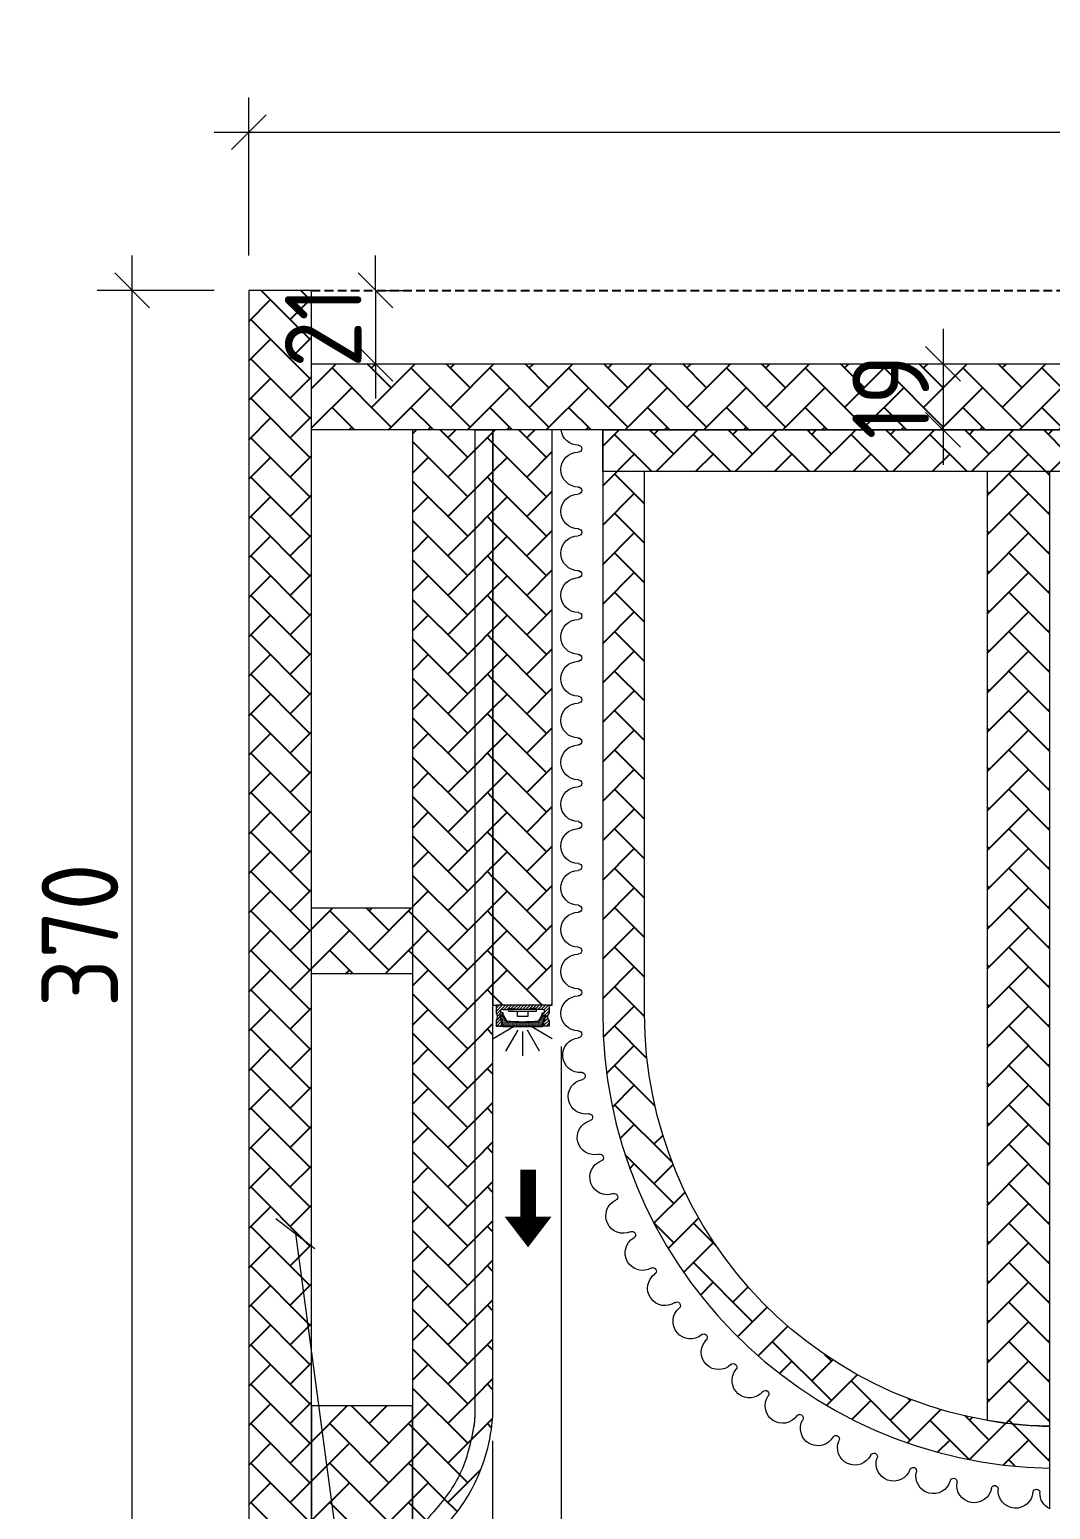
# Model space of a CAD drawing. Header units: millimetres. Extents: x 539949 to 547802, y -525020 to -515511.
# Drawn here: x 541996.4 to 542289.3, y -523318.5 to -522894 of the extents above; entities that cross this region are included whole.
import ezdxf

# ---------------------------------------------------------------- set-up
doc = ezdxf.new("R2010")
doc.units = ezdxf.units.MM
doc.header["$LTSCALE"] = 5
doc.header["$MEASUREMENT"] = 0
doc.set_wipeout_variables(frame=1)
doc.header["$PDMODE"] = 35
doc.linetypes.add('DASHED', pattern=[0.75, 0.5, -0.25])
for name, color, linetype in [('Acrylic - opal', 9, 'Continuous'), ('DIM-10', 1, 'Continuous'), ('EL_LIGHTING', 2, 'Continuous'), ('HATCH', 8, 'Continuous')]:
    doc.layers.add(name, color=color, linetype=linetype)
for name, color, linetype, lineweight in [('aluminium', 6, 'Continuous', 0), ('LED lights', 1, 'Continuous', 0), ('MDF', 41, 'Continuous', 0)]:
    doc.layers.add(name, color=color, linetype=linetype, lineweight=lineweight)
doc.layers.add('LED 4600K', color=41, linetype='Continuous', true_color=0xebd690)
doc.styles.add('ISOCP', font='isocp.shx')
doc.dimstyles.new('DL - 10', dxfattribs={"dimscale": 10, "dimtxt": 2.2, "dimasz": 1, "dimexe": 1, "dimexo": 1, "dimgap": 0.4, "dimtad": 1, "dimdec": 0, "dimdsep": 46, "dimtxsty": 'ISOCP', "dimblk": 'OBLIQUE', "dimcen": 0.5, "dimdle": 1, "dimclrd": 256, "dimclre": 256, "dimclrt": 2, "dimadec": 0, "dimazin": 2, "dimtfac": 1, "dimtdec": 0, "dimtix": 1, "dimtmove": 1, "dimatfit": 3, "dimldrblk": 'OPEN90', "dimfxl": 1, "dimlwd": 9, "dimlwe": 9, "dimarcsym": 0})
pattern_1 = [(45, (14580.82022846141, -6019.838075066451), (0, 11.31370849898476), [24, -8]), (135, (14586.47708271141, -6014.181220816451), (9e-16, 11.31370849898476), [24, -8])]

# ---------------------------------------------------------------- blocks, each defined once
blk = doc.blocks.new('LED profile EN-ALH-01S')
blk.add_wipeout([(7.601337410047567, 5.861977570020827e-14), (-7.601337410047565, 5.861977570020827e-14), (-7.601337410107323, -2.2044709216110725), (-7.3761035501433, -2.5471782449850817), (-7.2802227580299865, -2.77518803315413), (-7.226261406990452, -2.967565523915672), (-7.183838591590356, -3.353493462030686), (-7.1972838294874135, -3.574921022003908), (-7.239021107237691, -3.7973242245095804), (-7.319846420480359, -4.041111407346751), (-7.468687077144336, -4.326066551213049), (-7.598662590115676, -4.503484380300417), (-7.5986625899531655, -5.99999940377802), (7.598662589953168, -5.99999940377802), (7.598662590115679, -4.503484380300417), (7.598662555905542, -4.503484339148752), (7.381187240777176, -4.1739920508760235), (7.227794222419799, -3.7504619240001666), (7.183837376254384, -3.355582630439301), (7.209225777276204, -3.0546962976174523), (7.209225781759761, -3.054696271238562), (7.347155936086802, -2.607350279282798), (7.601337410047567, -2.2044709216826206)]).dxf.layer = 'aluminium'
at = {"layer": 'HATCH', "lineweight": 0}
h = blk.add_hatch(dxfattribs=at)
h.set_pattern_fill('ANSI31', color=256, scale=5, style=0)
h.set_pattern_definition([(45, (-29047.12291296026, -2919.527889410397), (-0.4419417382415922, 0.4419417382415922), [])])
h.paths.add_polyline_path([(7.601337410047563, 5.68e-14), (-7.601337410047563, 5.68e-14), (-7.601337410047563, -2.20447092168115, -0.3620347735553132), (-7.598662589953165, -4.503484380104965), (-7.598662589953165, -5.99999940377802), (-5.683698659453512, -5.99999940377802), (-6.530086448827205, -2.928575041265333), (-5.579756278842979, -2.928575041265333), (-5.579756278842979, -2.227186841901471), (-6.251289286836254, -2.227186841901471), (-6.251289286836254, -1.431954854710511, -0.1475385407479518), (-5.540307432293048, -1.25167775672378), (-3.814099653525773, -1.25167775672378), (-3.814099653525773, -1.005181376210601), (-3.333214294325444, -1.005181376210601), (-3.333214294325444, -1.251677756723836), (-2.735750799096422, -1.251677756723836), (-2.735750799096422, -1.005181376210601), (-2.254865439896093, -1.005181376210601), (-2.254865439896093, -1.251677756723836), (2.254865439899731, -1.251677756723836), (2.254865439899731, -1.005181376210601), (2.735750799096422, -1.005181376210601), (2.735750799096422, -1.251677756723836), (3.333214294325444, -1.251677756723836), (3.333214294325444, -1.005181376210601), (3.814099653525773, -1.005181376210601), (3.814099653525773, -1.251677756723836), (4.000000000003638, -1.251677756723836), (5.58079487460418, -1.25167775672378, -0.1475385407479502), (6.291776729147387, -1.431954854710511), (6.291776729147387, -2.227186841901471), (5.620243721154111, -2.227186841901471), (5.620243721154111, -2.928575041265333), (6.570573891138338, -2.928575041265333), (5.724186101764644, -5.99999940377802), (7.598662589953165, -5.99999940377802), (7.598662589953165, -4.503484380104965, -0.3620347735553138), (7.601337410047563, -2.20447092168115)])
h = blk.add_hatch(dxfattribs=at)
h.set_pattern_fill('DOTS', color=256, scale=5, style=0)
h.set_pattern_definition([(0, (-29047.12291296026, -2919.527889410397), (0.15625, 0.3125), [0, -0.3125])])
edge = h.paths.add_edge_path()
edge.add_line((-6.530086448827205, -2.928575041265503), (-5.683698659453512, -5.99999940377802))
edge.add_line((-5.683698659453512, -5.99999940377802), (5.724186101764644, -5.99999940377802))
edge.add_line((5.724186101764644, -5.99999940377802), (6.570573891138338, -2.928575041265503))
edge.add_line((6.570573891138338, -2.928575041265503), (5.620243721154111, -2.928575041265503))
edge.add_line((5.620243721154111, -2.928575041265503), (4.567765004121611, -4.757869329645928))
edge.add_arc((0.0202437198540979, 53.54314441312376), 58.47809977474888, 265.53992579296465, 274.46008170154875, ccw=False)
edge.add_line((-4.527269938411337, -4.75786992447911), (-5.579756278842979, -2.928575041265503))
edge.add_line((-5.579756278842979, -2.928575041265503), (-6.530086448827205, -2.928575041265503))
at = {"layer": 'Acrylic - opal', "color": 8}
blk.add_lwpolyline([(-6.530086448827205, -2.928575041265503), (-5.683698659453512, -5.99999940377802), (5.724186101764644, -5.99999940377802), (6.570573891138338, -2.928575041265503), (5.620243721154111, -2.928575041265503), (4.567765004121611, -4.757869329645928, -0.0389411883915571), (-4.527269938411337, -4.75786992447911), (-5.579756278842979, -2.928575041265503)], format="xyb", close=True, dxfattribs=at)
at = {"layer": 'aluminium'}
for p, q in [((7.601337410047563, 5.68e-14), (-7.601337410047563, 5.68e-14)), ((-7.601337410047563, 5.68e-14), (-7.601337410047563, -2.20447092168115)), ((7.601337410047563, 5.68e-14), (7.601337410047563, -2.20447092168115)), ((-6.251289286836254, -2.227186841901471), (-6.251289286836254, -1.431954854712558)), ((-5.579756278842979, -2.227186841901471), (-6.251289286836254, -2.227186841901471)), ((-5.579756278842979, -2.928575041265333), (-5.579756278842979, -2.227186841901471)), ((-5.54030743228941, -1.25167775672378), (-3.814099653525773, -1.25167775672378)), ((-3.814099653525773, -1.25167775672378), (-3.814099653525773, -1.005181376210601)), ((-3.814099653525773, -1.005181376210601), (-3.333214294325444, -1.005181376210601)), ((-3.333214294325444, -1.005181376210601), (-3.333214294325444, -1.25167775672378)), ((-3.333214294325444, -1.25167775672378), (-2.735750799096422, -1.25167775672378)), ((-2.735750799096422, -1.25167775672378), (-2.735750799096422, -1.005181376210601)), ((-2.735750799096422, -1.005181376210601), (-2.254865439896093, -1.005181376210601)), ((-2.254865439896093, -1.005181376210601), (-2.254865439896093, -1.25167775672378)), ((2.254865439899731, -1.25167775672378), (-2.254865439896093, -1.25167775672378)), ((2.735750799096422, -1.005181376210601), (2.254865439899731, -1.005181376210601)), ((2.254865439899731, -1.005181376210601), (2.254865439899731, -1.25167775672378)), ((2.735750799096422, -1.25167775672378), (2.735750799096422, -1.005181376210601)), ((3.333214294325444, -1.25167775672378), (2.735750799096422, -1.25167775672378)), ((3.814099653525773, -1.005181376210601), (3.333214294325444, -1.005181376210601)), ((3.333214294325444, -1.005181376210601), (3.333214294325444, -1.25167775672378)), ((3.814099653525773, -1.25167775672378), (3.814099653525773, -1.005181376210601)), ((5.58079487460418, -1.25167775672378), (3.814099653525773, -1.25167775672378)), ((5.620243721154111, -2.928575041265333), (5.620243721154111, -2.227186841901471)), ((5.620243721154111, -2.227186841901471), (6.291776729147387, -2.227186841901471)), ((6.291776729147387, -2.227186841901471), (6.291776729147387, -1.431954854712558)), ((-7.598662589953165, -4.503484380105988), (-7.598662589953165, -5.99999940377802)), ((-7.598662589953165, -5.99999940377802), (-5.683698659453512, -5.99999940377802)), ((7.598662589953165, -5.99999940377802), (5.724186101764644, -5.99999940377802)), ((7.598662589953165, -4.503484380105988), (7.598662589953165, -5.99999940377802))]:
    blk.add_line(p, q, dxfattribs=at)
for centre, radius, start, end in [((-8.979483271934441, -3.355582630439301), 1.795645895680061, 320.2626265201329, 39.87069660309438), ((-5.596973229621653, -2.520331199968268), 1.269918332666748, 87.4425210421038, 121.0136738682336), ((5.637460671932786, -2.520331199968268), 1.269918332666748, 58.98632613176637, 92.5574789578962), ((8.979483271934441, -3.355582630439301), 1.795645895680061, 140.1293033969056, 219.7373734798671)]:
    blk.add_arc(centre, radius, start, end, dxfattribs=at)
at = {"layer": 'LED lights', "color": 1, "linetype": 'Continuous', "lineweight": 9, "true_color": 0xff0004}
for p, q in [((4.000000000003638, -1.251677756723836), (-3.999999999996362, -1.251677756723836)), ((-3.999999999996362, -1.251677756723836), (-3.999999999996362, -1.751677756665629)), ((-3.999999999996362, -1.751677756665629), (-1.499999999996362, -1.751677756665629)), ((-1.499999999996362, -3.251677756723836), (-1.499999999996362, -1.751677756665629)), ((-1.499999999996362, -1.751677756665629), (1.500000000032742, -1.751677756665629)), ((1.500000000032742, -3.251677756723836), (-1.499999999996362, -3.251677756723836)), ((1.500000000032742, -1.751677756665629), (1.500000000032742, -3.251677756723836)), ((1.500000000032742, -1.751677756665629), (4.000000000003638, -1.751677756665629)), ((4.000000000003638, -1.751677756665629), (4.000000000003638, -1.251677756723836))]:
    blk.add_line(p, q, dxfattribs=at)
at = {"layer": 'LED lights', "color": 1, "lineweight": 5, "true_color": 0xff0004}
for p, q in [((-2.431757037174975, -6.15565333672788), (-8.475371422824537, -9.644935729217138)), ((-1.403975580000406, -7.18343479390245), (-4.893257972431456, -13.22704917955201)), ((3.638e-12, -7.559628916790132), (3.638e-12, -14.53819370159403)), ((4.893257972467836, -13.22704917955201), (1.403975580036786, -7.18343479390245)), ((8.475371422860917, -9.644935729217138), (2.431757037211355, -6.15565333672788))]:
    blk.add_line(p, q, dxfattribs=at)
blk = doc.blocks.new('FLECHE')
at = {"layer": 'EL_LIGHTING', "const_width": 5}
blk.add_lwpolyline([(0, 0), (0, -15)], dxfattribs=at)
at = {"layer": 'EL_LIGHTING'}
blk.add_lwpolyline([(0, -15, 15, 0, 0), (0, -24.79541368456557, 0, 0, 0)], format="xyseb", dxfattribs=at)
blk = doc.blocks.new('*U92')
at = {"layer": 'EL_LIGHTING', "xscale": 0.9, "yscale": 0.9, "zscale": 0.9, "rotation": 90}
blk.add_blockref('FLECHE', (-11.15793615805451, 0), dxfattribs=at)
blk = doc.blocks.new('*U93')
at = {"layer": 'LED 4600K', "color": 0, "linetype": 'ByBlock', "lineweight": -2}
blk.add_blockref('*U92', (0, 0), dxfattribs=at)
blk = doc.blocks.new('_OBLIQUE')
at = {"color": 0, "linetype": 'ByBlock', "lineweight": -2}
blk.add_line((-0.5, -0.5), (0.5, 0.5), dxfattribs=at)
blk = doc.blocks.new('*D128')
at = {"layer": 'Defpoints', "color": 0, "transparency": 16777216}
for p in [(542694.2862968781, -522923.4193417635), (542059.2863716349, -522968.7958451393), (542694.2862968781, -522968.7958451393)]:
    blk.add_point(p, dxfattribs=at)
at = {"layer": 'DIM-10', "lineweight": 9, "transparency": 16777216}
for p, q in [((542059.2863716349, -522958.7958451393), (542059.2863716349, -522913.4193417635)), ((542694.2862968781, -522958.7958451393), (542694.2862968781, -522913.4193417635)), ((542049.2863716349, -522923.4193417635), (542704.2862968781, -522923.4193417635))]:
    blk.add_line(p, q, dxfattribs=at)
at = {"layer": 'DIM-10', "lineweight": 9, "transparency": 16777216, "xscale": 10, "yscale": 10, "zscale": 10, "rotation": 180}
blk.add_blockref('_OBLIQUE', (542059.2863716349, -522923.4193417635), dxfattribs=at)
at = {"layer": 'DIM-10', "lineweight": 9, "transparency": 16777216, "xscale": 10, "yscale": 10, "zscale": 10}
blk.add_blockref('_OBLIQUE', (542694.2862968781, -522923.4193417635), dxfattribs=at)
at = {"layer": 'DIM-10', "color": 2, "transparency": 16777216, "insert": (542376.7863342565, -522908.4193417635), "char_height": 22, "attachment_point": 5, "style": 'ISOCP'}
blk.add_mtext('635', dxfattribs=at)
blk = doc.blocks.new('_Open90')
at = {"color": 0, "linetype": 'ByBlock', "lineweight": -2}
for p, q in [((-0.5, 0.5), (0, 0)), ((0, 0), (-1, 0)), ((0, 0), (-0.5, -0.5))]:
    blk.add_line(p, q, dxfattribs=at)
blk = doc.blocks.new('*D130')
at = {"layer": 'Defpoints', "color": 0, "transparency": 16777216}
for p in [(542025.7989114647, -522968.7958451395), (542059.2863716352, -522968.7958451395), (542059.2863716352, -523338.7958451395)]:
    blk.add_point(p, dxfattribs=at)
at = {"layer": 'DIM-10', "lineweight": 9, "transparency": 16777216}
for p, q in [((542025.7989114647, -523348.7958451395), (542025.7989114647, -522958.7958451395)), ((542049.2863716352, -522968.7958451395), (542015.7989114647, -522968.7958451395)), ((542049.2863716352, -523338.7958451395), (542015.7989114647, -523338.7958451395))]:
    blk.add_line(p, q, dxfattribs=at)
at = {"layer": 'DIM-10', "lineweight": 9, "transparency": 16777216, "xscale": 10, "yscale": 10, "zscale": 10}
for p, rotation in [((542025.7989114647, -522968.7958451395), 90), ((542025.7989114647, -523338.7958451395), 270)]:
    blk.add_blockref('_OBLIQUE', p, dxfattribs=dict(at, rotation=rotation))
at = {"layer": 'DIM-10', "color": 2, "transparency": 16777216, "insert": (542010.7989114645, -523153.7958451396), "char_height": 22, "attachment_point": 5, "rotation": 90, "style": 'ISOCP'}
blk.add_mtext('370', dxfattribs=at)
blk = doc.blocks.new('*D131')
at = {"layer": 'Defpoints', "color": 0, "transparency": 16777216}
for p in [(542129.2458001056, -523288.8399446278), (542059.2863716349, -523338.7958451392), (542129.2458001056, -523485.6633463884)]:
    blk.add_point(p, dxfattribs=at)
at = {"layer": 'DIM-10', "lineweight": 9, "transparency": 16777216}
for p, q in [((542129.2458001056, -523298.8399446278), (542129.2458001056, -523495.6633463884)), ((542059.2863716349, -523348.7958451392), (542059.2863716349, -523495.6633463884)), ((542049.2863716349, -523485.6633463884), (542139.2458001056, -523485.6633463884))]:
    blk.add_line(p, q, dxfattribs=at)
at = {"layer": 'DIM-10', "lineweight": 9, "transparency": 16777216, "xscale": 10, "yscale": 10, "zscale": 10, "rotation": 180}
blk.add_blockref('_OBLIQUE', (542059.2863716349, -523485.6633463884), dxfattribs=at)
at = {"layer": 'DIM-10', "lineweight": 9, "transparency": 16777216, "xscale": 10, "yscale": 10, "zscale": 10}
blk.add_blockref('_OBLIQUE', (542129.2458001056, -523485.6633463884), dxfattribs=at)
at = {"layer": 'DIM-10', "color": 2, "transparency": 16777216, "insert": (542094.2660858703, -523470.6633463884), "char_height": 22, "attachment_point": 5, "style": 'ISOCP'}
blk.add_mtext('70', dxfattribs=at)
blk = doc.blocks.new('*D95')
at = {"layer": 'Defpoints', "color": 0, "transparency": 16777216}
for p in [(542148.8606434761, -523175.7488529904), (542129.2458001056, -523288.8399446278), (542129.2458001056, -523485.6633463884)]:
    blk.add_point(p, dxfattribs=at)
at = {"layer": 'DIM-10', "lineweight": 9, "transparency": 16777216}
for p, q in [((542148.8606434761, -523185.7488529904), (542148.8606434761, -523495.6633463884)), ((542129.2458001056, -523298.8399446278), (542129.2458001056, -523495.6633463884)), ((542158.8606434761, -523485.6633463884), (542119.2458001056, -523485.6633463884))]:
    blk.add_line(p, q, dxfattribs=at)
at = {"layer": 'DIM-10', "lineweight": 9, "transparency": 16777216, "xscale": 10, "yscale": 10, "zscale": 10, "rotation": 180}
blk.add_blockref('_OBLIQUE', (542129.2458001056, -523485.6633463884), dxfattribs=at)
at = {"layer": 'DIM-10', "lineweight": 9, "transparency": 16777216, "xscale": 10, "yscale": 10, "zscale": 10}
blk.add_blockref('_OBLIQUE', (542148.8606434761, -523485.6633463884), dxfattribs=at)
at = {"layer": 'DIM-10', "color": 2, "transparency": 16777216, "insert": (542139.2458001056, -523470.6611810341), "char_height": 22, "attachment_point": 5, "style": 'ISOCP'}
blk.add_mtext('20', dxfattribs=at)
blk = doc.blocks.new('*D96')
at = {"layer": 'Defpoints', "color": 0, "transparency": 16777216}
for p in [(542148.8606434761, -523175.7488529904), (542604.7213686008, -523176.1981635743), (542604.7213686008, -523485.6633463884)]:
    blk.add_point(p, dxfattribs=at)
at = {"layer": 'DIM-10', "lineweight": 9, "transparency": 16777216}
for p, q in [((542148.8606434761, -523185.7488529904), (542148.8606434761, -523495.6633463884)), ((542604.7213686008, -523186.1981635743), (542604.7213686008, -523495.6633463884)), ((542138.8606434761, -523485.6633463884), (542614.7213686008, -523485.6633463884))]:
    blk.add_line(p, q, dxfattribs=at)
at = {"layer": 'DIM-10', "lineweight": 9, "transparency": 16777216, "xscale": 10, "yscale": 10, "zscale": 10, "rotation": 180}
blk.add_blockref('_OBLIQUE', (542148.8606434761, -523485.6633463884), dxfattribs=at)
at = {"layer": 'DIM-10', "lineweight": 9, "transparency": 16777216, "xscale": 10, "yscale": 10, "zscale": 10}
blk.add_blockref('_OBLIQUE', (542604.7213686008, -523485.6633463884), dxfattribs=at)
at = {"layer": 'DIM-10', "color": 2, "transparency": 16777216, "insert": (542376.7910060384, -523470.6633463884), "char_height": 22, "attachment_point": 5, "style": 'ISOCP'}
blk.add_mtext('456', dxfattribs=at)
blk = doc.blocks.new('*D129')
at = {"layer": 'Defpoints', "color": 0, "transparency": 16777216}
for p in [(542072.6246687779, -523239.329654039), (542085.9543153662, -523338.3494005895)]:
    blk.add_point(p, dxfattribs=at)
at = {"layer": 'DIM-10', "lineweight": 9, "transparency": 16777216}
for p in [(542072.6246687779, -523239.329654039), (542097.0298767579, -523420.6245963078)]:
    blk.add_line(p, (542085.9543153662, -523338.3494005895), dxfattribs=at)
blk.add_arc((542079.2894920721, -523288.8395273143), 49.95645525126019, 266.1976970635002, 295.8013289228209, dxfattribs=at)
at = {"layer": 'DIM-10', "lineweight": 9, "transparency": 16777216, "xscale": 10, "yscale": 10, "zscale": 10}
for p, rotation in [((542072.6246687779, -523239.329654039), 277.6668413862636), ((542085.9543153662, -523338.3494005895), 97.66684138626364)]:
    blk.add_blockref('_OBLIQUE', p, dxfattribs=dict(at, rotation=rotation))
at = {"layer": 'DIM-10', "color": 2, "transparency": 16777216, "insert": (542107.6921312326, -523387.396414386), "char_height": 22, "attachment_point": 5, "rotation": 277.6668413862636, "style": 'ISOCP'}
blk.add_mtext('∅100', dxfattribs=at)
blk = doc.blocks.new('*D98')
at = {"layer": 'Defpoints', "color": 0, "transparency": 16777216}
for p in [(542148.8606434761, -523175.7488529904), (542289.1553436208, -523318.6753350197), (542148.8606434761, -523447.5039729886)]:
    blk.add_point(p, dxfattribs=at)
at = {"layer": 'DIM-10', "lineweight": 9, "transparency": 16777216}
for p, q in [((542148.8606434761, -523185.7488529904), (542148.8606434761, -523457.5039729886)), ((542289.1553436208, -523328.6753350197), (542289.1553436208, -523457.5039729886)), ((542299.1553436208, -523447.5039729886), (542138.8606434761, -523447.5039729886))]:
    blk.add_line(p, q, dxfattribs=at)
at = {"layer": 'DIM-10', "lineweight": 9, "transparency": 16777216, "xscale": 10, "yscale": 10, "zscale": 10, "rotation": 180}
blk.add_blockref('_OBLIQUE', (542148.8606434761, -523447.5039729886), dxfattribs=at)
at = {"layer": 'DIM-10', "lineweight": 9, "transparency": 16777216, "xscale": 10, "yscale": 10, "zscale": 10}
blk.add_blockref('_OBLIQUE', (542289.1553436208, -523447.5039729886), dxfattribs=at)
at = {"layer": 'DIM-10', "color": 2, "transparency": 16777216, "insert": (542219.0079935484, -523432.5039729886), "char_height": 22, "attachment_point": 5, "style": 'ISOCP'}
blk.add_mtext('140', dxfattribs=at)
blk = doc.blocks.new('*D138')
at = {"layer": 'Defpoints', "color": 0, "transparency": 16777216}
for p in [(542088.5844502335, -522968.7958451395), (542088.5844502335, -522989.8577608212), (542095.6320767447, -522989.8577608212)]:
    blk.add_point(p, dxfattribs=at)
at = {"layer": 'DIM-10', "lineweight": 9, "transparency": 16777216}
for p, q in [((542095.6320767447, -522968.7958451395), (542095.6320767447, -522958.7958451395)), ((542095.6320767447, -522968.7958451395), (542095.6320767447, -522989.8577608212)), ((542098.5844502335, -522968.7958451395), (542105.6320767447, -522968.7958451395)), ((542095.6320767447, -522989.8577608212), (542095.6320767447, -522999.8577608212)), ((542098.5844502335, -522989.8577608212), (542105.6320767447, -522989.8577608212))]:
    blk.add_line(p, q, dxfattribs=at)
at = {"layer": 'DIM-10', "lineweight": 9, "transparency": 16777216, "xscale": 10, "yscale": 10, "zscale": 10}
for p, rotation in [((542095.6320767447, -522968.7958451395), 270), ((542095.6320767447, -522989.8577608212), 90)]:
    blk.add_blockref('_OBLIQUE', p, dxfattribs=dict(at, rotation=rotation))
at = {"layer": 'DIM-10', "color": 2, "transparency": 16777216, "insert": (542080.6299113901, -522979.3268029804), "char_height": 22, "attachment_point": 5, "rotation": 90, "style": 'ISOCP'}
blk.add_mtext('21', dxfattribs=at)
blk = doc.blocks.new('*D147')
at = {"layer": 'Defpoints', "color": 0, "transparency": 16777216}
for p in [(542245.0326717867, -522989.8577608213), (542245.0326717867, -523008.8029010576), (542258.4947903738, -523008.8029010576)]:
    blk.add_point(p, dxfattribs=at)
at = {"layer": 'DIM-10', "lineweight": 9, "transparency": 16777216}
for p, q in [((542258.4947903738, -522979.8577608213), (542258.4947903738, -523018.8029010576)), ((542255.0326717867, -522989.8577608213), (542268.4947903738, -522989.8577608213)), ((542255.0326717867, -523008.8029010576), (542268.4947903738, -523008.8029010576))]:
    blk.add_line(p, q, dxfattribs=at)
at = {"layer": 'DIM-10', "lineweight": 9, "transparency": 16777216, "xscale": 10, "yscale": 10, "zscale": 10}
for p, rotation in [((542258.4947903738, -522989.8577608213), 90), ((542258.4947903738, -523008.8029010576), 270)]:
    blk.add_blockref('_OBLIQUE', p, dxfattribs=dict(at, rotation=rotation))
at = {"layer": 'DIM-10', "color": 2, "transparency": 16777216, "insert": (542243.4947903727, -522999.3303309394), "char_height": 22, "attachment_point": 5, "rotation": 90, "style": 'ISOCP'}
blk.add_mtext('19', dxfattribs=at)
blk = doc.blocks.new('A$C3e9ea4c4')
at = {"layer": 'MDF'}
for p, q in [((128.3249224240566, 309.5067332097678), (140.278954432794, 309.5067332097678)), ((0, 0), (0, 11.64314068603562))]:
    blk.add_line(p, q, dxfattribs=at)
blk.add_lwpolyline([(128.3249224240566, 309.5067332097678), (128.324922424159, 142.6820913089323, -0.4107428669992408), (0, 11.64314068609383)], format="xyb", dxfattribs=at)
for centre, radius, start, end in [((135.3129736228148, 310.0889999827486), 5, 270.0000000133402, 353.3125405839946), ((135.3412560072029, 304.0890666409978), 1, 90.27007787238209, 269.729922127618), ((135.3129736228148, 298.0891332992469), 5, 270.0000000133402, 89.72992211427785), ((135.3412560072029, 292.089199957496), 1, 90.27007787238209, 269.729922127618), ((135.3129736228148, 286.0892666157451), 5, 270.0000000133402, 89.72992211427785), ((135.3412560072029, 280.0893332739943), 1, 90.27007787238209, 269.729922127618), ((135.3129736228148, 274.0893999322434), 5, 270.0000000133402, 89.72992211427785), ((135.3412560072029, 268.0894665904925), 1, 90.27007787238209, 269.729922127618), ((135.3129736228148, 262.0895332487416), 5, 270.0000000133402, 89.72992211427785), ((135.3412560072029, 256.0895999069908), 1, 90.27007787238209, 269.729922127618), ((135.3129736228148, 250.0896665652399), 5, 270.0000000133402, 89.72992211427785), ((135.3412560072029, 244.089733223489), 1, 90.27007787238209, 269.729922127618), ((135.3129736228148, 238.0897998817381), 5, 270.0000000133402, 89.72992211427785), ((135.3412560072029, 232.0898665399873), 1, 90.27007787238209, 269.729922127618), ((135.3129736228148, 226.0899331982364), 5, 270.0000000133402, 89.72992211427785), ((135.3412560072029, 220.0899998564855), 1, 90.27007787238209, 269.729922127618), ((135.3129736228148, 214.0900665147346), 5, 270.0000000133402, 89.72992211427785), ((135.3412560072029, 208.0901331729838), 1, 90.27007787238209, 269.729922127618), ((135.3129736228148, 202.0901998312329), 5, 270.0000000133402, 89.72992211427785), ((135.3412560072029, 196.090266489482), 1, 90.27007787238209, 269.729922127618), ((135.3129736228148, 190.0903331477311), 5, 270.0000000133402, 89.72992211427785), ((135.3412560072029, 184.0903998059803), 1, 90.27007787238209, 269.729922127618), ((135.3129736228148, 178.0904664642294), 5, 270.0000000133402, 89.72992211427785), ((135.3412560072029, 172.0905331224785), 1, 90.27007787238209, 269.729922127618), ((135.3129736228148, 166.0905997807276), 5, 270.0000000133402, 89.72992211427785), ((135.3412560072029, 160.0906664389768), 1, 90.27007787238209, 269.729922127618), ((135.3129736228148, 154.0907330972259), 5, 270.0000000133402, 89.72992211427785), ((135.3412560072029, 148.090799755475), 1, 90.27007787238209, 269.729922127618), ((135.3129736228148, 142.0908664137241), 5, 270.0000000133402, 89.72992211427785), ((135.3412560072029, 136.0909330719733), 1, 90.27007787238209, 269.729922127618), ((134.7898768008454, 130.109979442961), 5, 265.000000010094, 84.72992212105736), ((133.2245674174046, 118.2202742563677), 5, 260.0000000148117, 79.72992211993596), ((134.2942976197228, 124.1241439444129), 0.9999999999999998, 80.270077875439, 259.7299221336571), ((130.628958422225, 106.5122386894072), 5, 255.0000000174988, 74.72992211427476), ((132.2105426378548, 112.3065821993514), 0.9999999999999998, 80.270077875439, 259.7299221336571), ((127.0228039668873, 95.0749779624748), 5, 250.0000000164746, 69.72992213100048), ((129.1014787763124, 100.7033979038824), 1, 70.27007787989655, 249.7299221310004), ((124.9972826533485, 89.427211731032), 1, 70.27007787989655, 249.7299221310004), ((122.433549064328, 83.99553653568728), 5, 245.0000000122923, 64.72992212113797), ((116.8961207155371, 73.35823564819293), 5, 240.0000000148256, 59.72992212261182), ((119.9205806497484, 78.54018915101187), 1, 60.27007786594896, 239.7299221226118), ((113.9206473079976, 68.14799976110226), 1, 60.27007786594896, 239.7299221226118), ((110.4526620936813, 63.24403158266796), 5, 235.0000000140765, 54.72992212209017), ((103.1522118095309, 53.7298995393212), 5, 230.0000000155846, 49.72992212546689), ((107.0305601839209, 58.30793556844583), 1, 50.27007788304229, 229.7299221254669), ((95.05033069790807, 44.88824780745199), 5, 225.0000000165077, 44.72992211304084), ((99.31719456193969, 49.11550437746337), 1, 50.27007788304229, 229.7299221254669), ((86.20867896627169, 36.78636669594562), 4.999999999999999, 220.0000000104629, 39.72992213104735), ((90.8230741280131, 40.62138394353678), 0.9999999999999998, 40.2700778698327, 219.7299221310474), ((76.69454692280851, 29.4859164119116), 5, 215.0000000146114, 34.72992212807208), ((81.63064293703064, 32.90801832155557), 0.9999999999999998, 40.2700778698327, 219.7299221310474), ((66.58034285728354, 23.04245778993936), 4.999999999999999, 210.0000000166179, 29.72992211626291), ((71.79057874449063, 26.0179311974789), 1, 30.27007787450782, 209.729922131155), ((55.94304196978919, 17.50502944114851), 4.999999999999999, 205.0000000161167, 24.72992211971414), ((61.39838935458101, 20.01799785572803), 1, 30.27007787450782, 209.729922131155), ((44.86360054288525, 12.91577453858918), 4.999999999999999, 200.0000000162934, 19.72992211696418), ((50.51136677444447, 14.94129585212795), 1, 20.27007787838508, 199.7299221295212), ((27.63199630612507, 7.728035867621657), 0.9999999999999998, 10.27007787618781, 189.729922124561), ((33.42633981595282, 9.309620083251502), 5, 195.0000000164416, 14.72992212037847), ((39.23518060159404, 10.83709972916404), 1, 20.27007787838508, 199.7299221295212), ((-1.887888454832137, 4.350248354428913), 4.742234026600902, 293.4595209432931, 3.043537963269306), ((3.851171315182, 4.593779957329389), 1.003548734861233, 6.812655809050626, 179.5286179579505), ((9.833598018623888, 5.154644990747329), 5.005500930235281, 185.0627842244553, 3.672646053161126), ((15.81443456106354, 5.644280886102933), 0.9999999999540251, 10.27007785321647, 189.7299221454108), ((21.71830424910877, 6.714011088071857), 5, 190.0000000120425, 9.729922117986852)]:
    blk.add_arc(centre, radius, start, end, dxfattribs=at)

msp = doc.modelspace()

# ---------------------------------------------------------------- hatches: boundary and pattern name
at = {"layer": 'HATCH'}
h = msp.add_hatch(dxfattribs=at)
h.set_pattern_fill('AR-HBONE', color=256, scale=2)
h.set_pattern_definition(pattern_1)
h.paths.add_polyline_path([(542077.2863716349, -522968.7958451393), (542059.2863716349, -522968.7958451393), (542059.2863716349, -523333.7958451392), (542077.2863716349, -523333.7958451392)])
h = msp.add_hatch(dxfattribs=at)
h.set_pattern_fill('AR-HBONE', color=256, scale=2)
h.set_pattern_definition([(45, (14015.82022846141, -5999.846894964168), (0, 11.31370849898476), [24, -8]), (135, (14021.47708271141, -5994.190040714168), (9e-16, 11.31370849898476), [24, -8])])
h.paths.add_polyline_path([(542077.2863716349, -522989.8577608211), (542676.2862968781, -522989.8577608211), (542676.2862968781, -523008.8029010574), (542077.2863716349, -523008.8029010574)])
h = msp.add_hatch(dxfattribs=at)
h.set_pattern_fill('AR-HBONE', color=256, scale=2)
h.set_pattern_definition(pattern_1)
edge = h.paths.add_edge_path()
edge.add_line((542059.2863716349, -523333.7958451392), (542077.2863716349, -523333.7958451392))
edge.add_arc((542077.2863716349, -523248.9827693608), 84.81307577841407, 270, 274.9719970082222)
edge.add_arc((542081.5604944989, -523298.1127647555), 35.49751460615872, 274.9719970082216, 292.5465806984311)
edge.add_arc((542070.673921562, -523271.8905702832), 63.88978385774003, 292.5465806985453, 301.3450127749816)
edge.add_arc((542086.1048702452, -523297.2251640589), 34.2257345885319, 301.3450127749338, 316.8590887979115)
edge.add_arc((542058.833410333, -523271.6684338953), 71.6005788342934, 316.8590887979372, 323.1196495755985)
edge.add_arc((542086.4104591628, -523292.3590825778), 37.12454998737412, 323.1196495755761, 344.280775792898)
edge.add_arc((542031.4087415352, -523276.8788825435), 94.26320183606167, 344.2807757927956, 347.6676192746615)
edge.add_arc((542091.047200902, -523289.9174809096), 33.21608165001354, 347.6676192746478, 361.859017952255)
edge.add_line((542124.2458001056, -523288.8399415369), (542124.2458001056, -523008.8029010574))
edge.add_line((542124.2458001056, -523008.8029010574), (542129.2458001056, -523008.8029010574))
edge.add_line((542129.2458001056, -523008.8029010574), (542129.2458001056, -523288.8399446277))
edge.add_arc((542079.290388833, -523288.8399446277), 49.95541127260964, -12.49498180834928, 1.1368683772161603e-13, ccw=False)
edge.add_arc((542079.2893117116, -523288.8397059346), 49.95651452468786, 335.11035186210677, 347.50501819164555, ccw=False)
edge.add_arc((542079.2902593348, -523288.8401455986), 49.95546987432041, 321.13703838910936, 335.11035186211564, ccw=False)
edge.add_arc((542079.2894920721, -523288.8395273141), 49.95645525137738, 307.27047324554053, 321.1370383891034, ccw=False)
edge.add_arc((542079.2900885165, -523288.8403110972), 49.95547033412608, 293.2840657656825, 307.2704732455933, ccw=False)
edge.add_arc((542079.2896330941, -523288.839252808), 49.95662245631573, 282.89853761025756, 293.2840657657355, ccw=False)
edge.add_arc((542079.2899105005, -523288.84046417), 49.95537973663853, 271.07659983977396, 282.8985376102363, ccw=False)
edge.add_line((542080.2285274373, -523338.7870252416), (542059.2863716349, -523338.7958451392))
edge.add_line((542059.2863716349, -523338.7958451392), (542059.2863716349, -523333.7958451392))
h = msp.add_hatch(dxfattribs=at)
h.set_pattern_fill('AR-HBONE', color=256, scale=2)
h.set_pattern_definition(pattern_1)
edge = h.paths.add_edge_path()
edge.add_line((542124.2458001056, -523008.8029010574), (542106.2458001056, -523008.8029010574))
edge.add_line((542106.2458001056, -523008.8029010574), (542106.2458001056, -523324.8972411852))
edge.add_arc((542086.1048702453, -523297.225164059), 34.22573458836673, 306.0487413112386, 316.8590887979187)
edge.add_arc((542058.833410333, -523271.6684338953), 71.60057883428985, 316.8590887979371, 323.1196495755986)
edge.add_arc((542086.4104591627, -523292.3590825776), 37.12454998746308, 323.119649575467, 344.2807757925737)
edge.add_arc((542031.4087415352, -523276.8788825441), 94.26320183591365, 344.2807757930487, 347.6676192749887)
edge.add_arc((542091.0472009019, -523289.9174809096), 33.2160816501984, 347.6676192746837, 358.1409820477596)
edge.add_line((542124.2458001056, -523290.9950202823), (542124.2458001056, -523008.8029010574))
h = msp.add_hatch(dxfattribs=at)
h.set_pattern_fill('AR-HBONE', color=256, scale=2)
h.set_pattern_definition(pattern_1)
h.paths.add_polyline_path([(542146.3577407533, -523008.8029010574), (542129.3067617447, -523008.8029010574), (542129.3067617447, -523173.8478825356), (542146.3577407533, -523173.8478825356)])
h = msp.add_hatch(dxfattribs=at)
h.set_pattern_fill('AR-HBONE', color=256, scale=2)
h.set_pattern_definition([(45, (0, 0), (0, 11.31370849898476), [24, -8]), (135, (5.65685425, 5.65685425), (9e-16, 11.31370849898476), [24, -8])])
edge = h.paths.add_edge_path()
edge.add_line((542580.7213823727, -523176.2107209496), (542580.7273568886, -523020.8029010574))
edge.add_line((542580.7273568886, -523020.8029010574), (542592.7333312891, -523020.8029010574))
edge.add_line((542592.7333312891, -523020.8029010574), (542592.7333312893, -523175.6187230605))
edge.add_arc((542462.2694093817, -523176.2099479554), 130.4652615311304, -89.06058415451548, 0.25964618293818376, ccw=False)
edge.add_line((542464.4084088651, -523306.6576736834), (542464.4084088651, -523294.6557810215))
edge.add_arc((542462.251458339, -523176.2054940135), 118.4699241489108, 271.0432267209364, 359.9974720894105)
h.paths.add_polyline_path([(542160.8273884226, -523008.8029010574), (542592.7333312893, -523008.8029010574), (542592.7333312893, -523020.8029010574), (542160.8273884226, -523020.8029010574)])
edge = h.paths.add_edge_path()
edge.add_line((542172.839337339, -523176.2107209496), (542172.8333628231, -523020.8029010574))
edge.add_line((542172.8333628231, -523020.8029010574), (542160.8273884226, -523020.8029010574))
edge.add_line((542160.8273884226, -523020.8029010574), (542160.8273884224, -523175.6187230605))
edge.add_arc((542291.29131033, -523176.2099479554), 130.4652615311304, 179.7403538170617, 269.0605841545154)
edge.add_line((542289.1523108466, -523306.6576736834), (542289.1523108466, -523294.6557810215))
edge.add_arc((542291.3092613727, -523176.2054940135), 118.4699241489108, 180.0025279105895, 268.95677327906355, ccw=False)
edge = h.paths.add_edge_path()
edge.add_line((542289.1553436208, -523020.8029010574), (542271.1553436208, -523020.8029010574))
edge.add_line((542271.1553436208, -523020.8029010574), (542271.1553436208, -523292.9485560219))
edge.add_arc((542291.3092613727, -523176.2054940136), 118.4699241488722, 260.2052949795233, 268.9582402668085)
edge.add_line((542289.1553436208, -523294.6558362087), (542289.1553436208, -523020.8029010574))
h = msp.add_hatch(dxfattribs=at)
h.set_pattern_fill('AR-HBONE', color=256, scale=2)
h.set_pattern_definition(pattern_1)
h.paths.add_polyline_path([(542106.2458001056, -523164.8919886565), (542077.2863716349, -523164.8919886565), (542077.2863716349, -523145.9468484202), (542106.2458001056, -523145.9468484202)])
h = msp.add_hatch(dxfattribs=at)
h.set_pattern_fill('AR-HBONE', color=256, scale=2)
h.set_pattern_definition(pattern_1)
edge = h.paths.add_edge_path()
edge.add_line((542106.2458001056, -523288.8399415369), (542077.2863716349, -523288.8399415369))
edge.add_line((542077.2863716349, -523288.8399415369), (542077.2863716349, -523333.7958451392))
edge.add_arc((542077.2863716349, -523248.9827693608), 84.81307577840734, 269.9999999999998, 274.9719970082223)
edge.add_arc((542081.5604944989, -523298.1127647556), 35.49751460606097, 274.971997008246, 292.5465806987114)
edge.add_arc((542070.6739215618, -523271.8905702833), 63.88978385769892, 292.5465806988975, 301.3450127752462)
edge.add_arc((542086.1048702454, -523297.2251640583), 34.22573458890452, 301.3450127740419, 306.0487413102861)
edge.add_line((542106.2458001056, -523324.8972411852), (542106.2458001056, -523288.8399415369))

# ---------------------------------------------------------------- linework, layer by layer
at = {"layer": 'HATCH', "linetype": 'DASHED'}
msp.add_line((542077.2863716349, -522968.7958451393), (542676.2862968781, -522968.7958451393), dxfattribs=at)
at = {"layer": 'MDF'}
msp.add_line((542289.1553436208, -523008.8029010574), (542271.1553436208, -523008.8029010574), dxfattribs=at)
for points in [[(542077.2863716349, -522968.7958451393), (542059.2863716349, -522968.7958451393), (542059.2863716349, -523333.7958451392), (542077.2863716349, -523333.7958451392)], [(542077.2863716349, -522989.8577608211), (542676.2862968781, -522989.8577608211), (542676.2862968781, -523008.8029010574), (542077.2863716349, -523008.8029010574)], [(542146.3577407533, -523008.8029010574), (542129.3067617447, -523008.8029010574), (542129.3067617447, -523173.8478825356), (542146.3577407533, -523173.8478825356)], [(542160.8273884226, -523008.8029010574), (542592.7333312893, -523008.8029010574), (542592.7333312893, -523020.8029010574), (542160.8273884226, -523020.8029010574)], [(542160.8273884226, -523008.8029010574), (542592.7333312893, -523008.8029010574), (542592.7333312893, -523020.8029010574), (542160.8273884226, -523020.8029010574)], [(542106.2458001056, -523164.8919886565), (542077.2863716349, -523164.8919886565), (542077.2863716349, -523145.9468484202), (542106.2458001056, -523145.9468484202)]]:
    msp.add_lwpolyline(points, close=True, dxfattribs=at)
msp.add_lwpolyline([(542059.2863716349, -523333.7958451392), (542077.2863716349, -523333.7958451392, 0.0216978336709919), (542084.6370231885, -523333.4767084614, 0.0768342512643646), (542095.171462978, -523330.8971372563, 0.038409273530996), (542103.9087630748, -523326.4556671035, 0.0677965137859518), (542111.0785060591, -523320.6285489072, 0.0273236463812018), (542116.1060349591, -523314.6392304652, 0.0925961193217121), (542122.1465843493, -523302.4169933157, 0.0147789683581851), (542123.4968222728, -523297.0118556584, 0.0620009215675352), (542124.2458001056, -523288.8399415369), (542124.2458001056, -523008.8029010574), (542129.2458001056, -523008.8029010574), (542129.2458001056, -523288.8399446277, -0.0545737253431477), (542128.0626041922, -523299.648002935, -0.0541347233281961), (542124.6058686513, -523309.8650004766, -0.0610457434481406), (542118.1880323744, -523320.1851966103, -0.060578243493904), (542109.5420413758, -523328.5941582633, -0.0611030899436866), (542099.0369895259, -523334.7272255372, -0.0453464589204795), (542090.4412119619, -523337.5353144147, -0.0516287338700311), (542080.2285274373, -523338.7870252416), (542059.2863716349, -523338.7958451392), (542059.2863716349, -523333.7958451392)], format="xyb", dxfattribs=at)
for points in [[(542124.2458001056, -523008.8029010574), (542106.2458001056, -523008.8029010574), (542106.2458001056, -523324.8972411852, 0.0472040528120168), (542111.0785060591, -523320.6285489072, 0.0273236463812032), (542116.1060349591, -523314.6392304652, 0.0925961193207653), (542122.1465843493, -523302.4169933158, 0.014778968358508), (542123.4968222728, -523297.0118556584, 0.0457305045113863), (542124.2458001056, -523290.9950202823)], [(542172.839337339, -523176.2107209496), (542172.8333628231, -523020.8029010574), (542160.8273884226, -523020.8029010574), (542160.8273884224, -523175.6187230605, 0.4107428669992403), (542289.1523108466, -523306.6576736834), (542289.1523108466, -523294.6557810215, -0.4088777637650797)], [(542289.1553436208, -523020.8029010574), (542271.1553436208, -523020.8029010574), (542271.1553436208, -523292.9485560219, 0.0382105086818604), (542289.1553436208, -523294.6558362087)], [(542106.2458001056, -523288.8399415369), (542077.2863716349, -523288.8399415369), (542077.2863716349, -523333.7958451392, 0.0216978336709936), (542084.6370231885, -523333.4767084614, 0.0768342512654885), (542095.1714629781, -523330.8971372563, 0.0384092735306129), (542103.9087630748, -523326.4556671034, 0.02052676976377), (542106.2458001056, -523324.8972411852)]]:
    msp.add_lwpolyline(points, format="xyb", close=True, dxfattribs=at)

# ---------------------------------------------------------------- block references
at = {"layer": 'LED 4600K', "extrusion": (0, 0, -1), "xscale": -1, "zscale": -1, "rotation": 90}
msp.add_blockref('*U93', (-542139.4061288809, -523232.1742659562), dxfattribs=at)
at = {"layer": 'MDF', "xscale": -1}
msp.add_blockref('A$C3e9ea4c4', (542289.1523108466, -523318.3008143695), dxfattribs=at)

# ---------------------------------------------------------------- dimensions: what is measured, and where the dimension line sits
at = {"layer": 'DIM-10'}
for base, p1, p2, picture, middle in [((542694.2862968781, -522923.4193417635), (542059.2863716349, -522968.7958451393), (542694.2862968781, -522968.7958451393), '*D128', (542376.7863342565, -522908.4193417635)), ((542129.2458001056, -523485.6633463884), (542059.2863716349, -523338.7958451392), (542129.2458001056, -523288.8399446278), '*D131', (542094.2660858703, -523470.6633463884))]:
    dim = msp.add_linear_dim(base=base, p1=p1, p2=p2, dimstyle='DL - 10', dxfattribs=at)
    dim.commit()
    dim.dimension.update_dxf_attribs({"geometry": picture, "text_midpoint": middle})
for base, p1, p2, picture, middle in [((542025.7989114647, -522968.7958451395), (542059.2863716349, -523338.7958451392), (542059.2863716349, -522968.7958451393), '*D130', (542010.7989114645, -523153.7958451396)), ((542095.6320767447, -522989.8577608212), (542088.5844502333, -522968.7958451393), (542088.5844502333, -522989.857760821), '*D138', (542080.6299113901, -522979.3268029804))]:
    dim = msp.add_linear_dim(base=base, p1=p1, p2=p2, angle=90, dimstyle='DL - 10', dxfattribs=at)
    dim.commit()
    dim.dimension.update_dxf_attribs({"geometry": picture, "text_midpoint": middle})
dim = msp.add_linear_dim(base=(542258.4947903738, -523008.8029010576), p1=(542245.0326717865, -522989.8577608211), p2=(542245.0326717865, -523008.8029010574), angle=90, dimstyle='DL - 10', dxfattribs=at)
dim.commit()
dim.dimension.update_dxf_attribs({"geometry": '*D147', "text_midpoint": (542258.4947903727, -522999.3303309394), "dimtype": 128})
dim = msp.add_diameter_dim_2p(p1=(542072.6246687779, -523239.329654039), p2=(542085.9543153662, -523338.3494005895), dimstyle='DL - 10', dxfattribs=at)
dim.commit()
dim.dimension.update_dxf_attribs({"geometry": '*D129', "text_midpoint": (542107.6921312326, -523387.396414386)})

# ---------------------------------------------------------------- next in the draw order: block references
at = {"layer": 'LED lights'}
msp.add_blockref('LED profile EN-ALH-01S', (542137.832251249, -523173.8478825356), dxfattribs=at)

# ---------------------------------------------------------------- next in the draw order: dimensions: what is measured, and where the dimension line sits
at = {"layer": 'DIM-10'}
dim = msp.add_linear_dim(base=(542129.2458001056, -523485.6633463884), p1=(542148.8606434761, -523175.7488529904), p2=(542129.2458001056, -523288.8399446278), dimstyle='DL - 10', dxfattribs=at)
dim.commit()
dim.dimension.update_dxf_attribs({"geometry": '*D95', "text_midpoint": (542139.2458001056, -523485.6633463884), "dimtype": 128})
for base, p1, p2, picture, middle in [((542604.7213686008, -523485.6633463884), (542148.8606434761, -523175.7488529904), (542604.7213686008, -523176.1981635743), '*D96', (542376.7910060384, -523470.6633463884)), ((542148.8606434761, -523447.5039729886), (542289.1553436208, -523318.6753350197), (542148.8606434761, -523175.7488529904), '*D98', (542219.0079935484, -523432.5039729886))]:
    dim = msp.add_linear_dim(base=base, p1=p1, p2=p2, dimstyle='DL - 10', dxfattribs=at)
    dim.commit()
    dim.dimension.update_dxf_attribs({"geometry": picture, "text_midpoint": middle})

doc.saveas('drawing.dxf')
